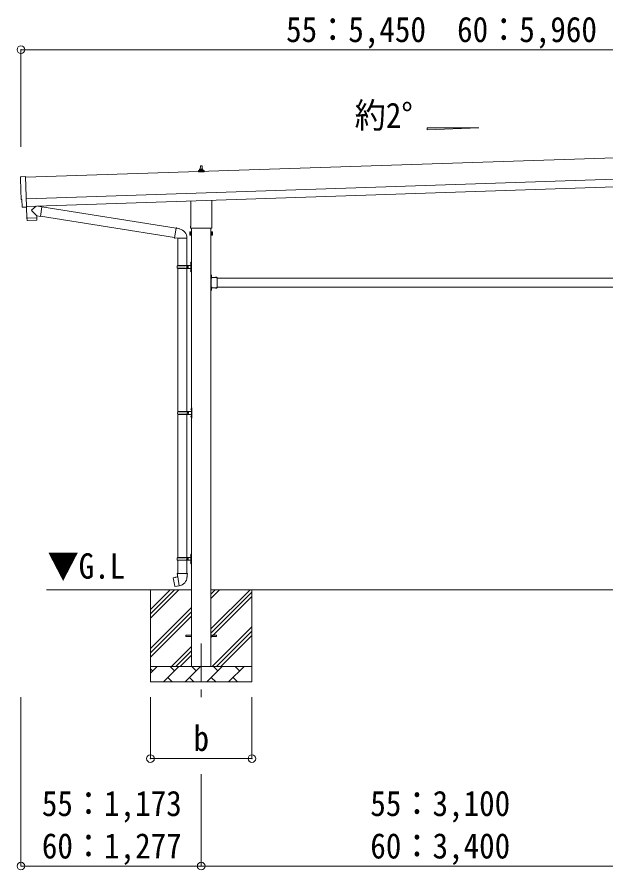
# Model space of a CAD drawing. Units: millimetres at full size, sheet at 1:50; details may follow other scales. Extents: x -14053 to 14053, y -9700 to 9700.
# Drawn here: x -72 to 3758, y -3671 to 1880 of the extents above; entities that cross this region are included whole.
import ezdxf
from ezdxf.enums import TextEntityAlignment as Align

# ---------------------------------------------------------------- set-up
doc = ezdxf.new("R2010")
doc.units = ezdxf.units.MM
doc.header["$LTSCALE"] = 50
doc.header["$PDMODE"] = 32
doc.header["$PDSIZE"] = 50
doc.linetypes.add('CHAIN1', pattern=[8, 5, -1, 1, -1])
doc.linetypes.add('USER3', pattern=[4, 3, -1])
for name, color, linetype, lineweight in [('0-1_Defpoints', 7, 'CHAIN1', 9), ('0-2_TEXT1', 4, 'Continuous', 9), ('0-3_SHAPE', 7, 'Continuous', 9), ('0-7_PARTS2', 7, 'Continuous', 9), ('0-8_TABLE1', 6, 'Continuous', 9), ('0-9_DIM1', 7, 'Continuous', 9)]:
    doc.layers.add(name, color=color, linetype=linetype, lineweight=lineweight)
doc.styles.add('ＭＳ ゴシック', font='')
doc.styles.get('ＭＳ ゴシック').set_extended_font_data('MS Gothic')

msp = doc.modelspace()

# ---------------------------------------------------------------- linework, layer by layer
at = {"layer": '0-1_Defpoints'}
msp.add_line((1125.45, -2196.82), (1125.45, -2545.82), dxfattribs=at)
at = {"layer": '0-2_TEXT1'}
for p, q in [((5366.82, 1016.26), (-16.19, 836.82)), ((1119.45, 887.44), (1120.18, 910.96)), ((1121.18, 911.94), (1129.73, 911.94)), ((1130.73, 910.96), (1131.45, 887.44)), ((-47.86, 839.2), (-16.36, 841.91)), ((-16.36, 841.91), (-9.77, 644.16)), ((-11.53, 696.9), (5371.48, 876.33)), ((1107.2, 871.94), (1107.2, 879.65)), ((1143.7, 871.94), (1107.2, 871.94)), ((1107.59, 880.44), (1143.32, 880.44)), ((1107.97, 880.62), (1114.69, 882.25)), ((1115.07, 882.44), (1135.84, 882.44)), ((1115.45, 883.22), (1115.45, 887.44)), ((1116.45, 887.44), (1134.45, 887.44)), ((1135.45, 883.22), (1135.45, 887.44)), ((1142.94, 880.62), (1136.22, 882.25)), ((1143.7, 871.94), (1143.7, 879.65)), ((-9.86, 646.93), (5373.15, 826.36)), ((-40.79, 692.54), (-41.39, 692.52)), ((-39.22, 645.53), (-40.79, 692.54)), ((1057.15, 517.95), (1057.15, 682.5)), ((1193.75, 687.05), (1193.75, 517.95)), ((-29.36, 642.51), (-36.28, 642.64)), ((-28.62, 642.81), (-27.98, 643.46)), ((-27.98, 643.46), (-9.74, 643.16)), ((1055.45, 509.18), (1055.45, 514.68)), ((1193.39, 505.68), (1057.52, 505.68)), ((1062.95, 505.68), (1062.95, -2346.82)), ((1187.95, 505.68), (1187.95, -2346.82)), ((1195.45, 514.68), (1195.45, 509.18)), ((1051.45, 479.68), (1052.21, 480.99)), ((1051.45, 479.68), (1051.45, 462.68)), ((1051.45, 462.68), (1052.21, 461.36)), ((1058.45, 480.99), (1052.21, 480.99)), ((1058.45, 476.08), (1052.21, 476.08)), ((1058.45, 466.27), (1052.21, 466.27)), ((1058.45, 461.36), (1052.21, 461.36)), ((1058.45, 461.36), (1058.45, 480.99)), ((1058.45, 480.38), (1060.95, 480.38)), ((1060.95, 461.98), (1058.45, 461.98)), ((1060.95, 481.68), (1062.95, 481.68)), ((1060.95, 460.68), (1060.95, 481.68)), ((1062.95, 460.68), (1060.95, 460.68)), ((1062.95, 481.68), (1062.95, 460.68)), ((1189.95, 481.68), (1187.95, 481.68)), ((1187.95, 460.68), (1189.95, 460.68)), ((1189.95, 460.68), (1189.95, 481.68)), ((1192.45, 480.38), (1189.95, 480.38)), ((1189.95, 461.98), (1192.45, 461.98)), ((1192.45, 480.99), (1198.69, 480.99)), ((1192.45, 461.36), (1192.45, 480.99)), ((1192.45, 476.08), (1198.69, 476.08)), ((1192.45, 466.27), (1198.69, 466.27)), ((1192.45, 461.36), (1198.69, 461.36)), ((1199.45, 479.68), (1198.69, 480.99)), ((1199.45, 462.68), (1198.69, 461.36)), ((1199.45, 479.68), (1199.45, 462.68)), ((1189.95, 204.18), (1187.95, 204.18)), ((1187.95, 197.18), (1189.95, 197.18)), ((1187.95, 191.18), (1189.95, 191.18)), ((1188.45, 181.18), (1188.45, 121.18)), ((1193.95, 181.18), (1188.45, 181.18)), ((1189.95, 204.18), (1189.95, 184.18)), ((1190.46, 200.08), (1189.95, 200.08)), ((1190.46, 188.28), (1189.95, 188.28)), ((1229.95, 184.18), (1189.95, 184.18)), ((1193.95, 182.18), (1189.95, 182.18)), ((1189.95, 180.18), (1193.95, 180.18)), ((1189.95, 180.18), (1189.95, 122.18)), ((1190.46, 200.08), (1190.46, 188.28)), ((1193.95, 180.18), (1193.95, 182.18)), ((1215.05, 184.68), (1215.05, 184.18)), ((1226.85, 184.68), (1215.05, 184.68)), ((1226.85, 184.68), (1226.85, 184.18)), ((1229.95, 184.18), (1229.95, 118.18)), ((1229.95, 181.18), (4120.95, 181.18)), ((1187.95, 111.18), (1189.95, 111.18)), ((1193.95, 121.18), (1188.45, 121.18)), ((1189.95, 122.18), (1193.95, 122.18)), ((1189.95, 120.18), (1193.95, 120.18)), ((1229.95, 118.18), (1189.95, 118.18)), ((1189.95, 118.18), (1189.95, 98.18)), ((1190.46, 114.08), (1189.95, 114.08)), ((1190.46, 114.08), (1190.46, 102.28)), ((1193.95, 122.18), (1193.95, 120.18)), ((1215.05, 117.67), (1215.05, 118.18)), ((1226.85, 117.67), (1215.05, 117.67)), ((1226.85, 117.67), (1226.85, 118.18)), ((1229.95, 121.18), (4120.95, 121.18)), ((1187.95, 105.18), (1189.95, 105.18)), ((1189.95, 98.18), (1187.95, 98.18)), ((1190.46, 102.28), (1189.95, 102.28)), ((1025.45, -2151.32), (1025.45, -2142.32)), ((1025.45, -2142.32), (1062.95, -2142.32)), ((1025.45, -2151.32), (1062.95, -2151.32)), ((1187.95, -2142.32), (1225.45, -2142.32)), ((1187.95, -2151.32), (1225.45, -2151.32)), ((1225.45, -2151.32), (1225.45, -2142.32))]:
    msp.add_line(p, q, dxfattribs=at)
at = {"layer": '0-2_TEXT1', "linetype": 'USER3'}
for p, q in [((1189.79, 195.32), (1189.18, 194.18)), ((1189.79, 193.03), (1189.18, 194.18)), ((1192.57, 196.68), (1189.79, 195.32)), ((1192.57, 191.68), (1189.79, 193.03)), ((1218.45, 186.79), (1219.81, 184.01)), ((1219.81, 184.01), (1220.95, 183.4)), ((1222.1, 184.01), (1220.95, 183.4)), ((1223.45, 186.79), (1222.1, 184.01)), ((1218.45, 115.56), (1219.81, 118.34)), ((1219.81, 118.34), (1220.95, 118.95)), ((1222.1, 118.34), (1220.95, 118.95)), ((1223.45, 115.56), (1222.1, 118.34)), ((1189.79, 109.32), (1189.18, 108.18)), ((1189.79, 107.03), (1189.18, 108.18)), ((1192.57, 110.68), (1189.79, 109.32)), ((1192.57, 105.68), (1189.79, 107.03))]:
    msp.add_line(p, q, dxfattribs=at)
at = {"layer": '0-2_TEXT1'}
for centre, radius, start, end in [((1119.54, 886.8), 4.13, 90, 171.17633), ((1121.18, 910.94), 1, 90, 178.60509), ((1128.79, 887.44), 4.83, 133.60282, 180), ((1122.12, 887.44), 4.83, 0, 46.39718), ((1129.73, 910.94), 1, 1.39491, 90), ((1131.37, 886.8), 4.13, 8.82367, 90), ((1108.2, 879.65), 1, 103.62699, 180), ((1114.45, 883.22), 1, 283.62699, 0), ((1116.45, 886.44), 1, 90, 180), ((1134.45, 886.44), 1, 0, 90), ((1136.45, 883.22), 1, 180, 256.37301), ((1142.7, 879.65), 1, 0, 76.37301), ((1059.45, 514.68), 4, 125.09963, 180), ((1059.45, 509.18), 4, 180, 194.47751), ((1059.45, 509.18), 4, 194.47751, 241.04498), ((1191.45, 509.18), 4, 298.95502, 345.52249), ((1191.45, 514.68), 4, 0, 54.90037), ((1191.45, 509.18), 4, 345.52249, 0), ((1055.8, 478.54), 4.34, 145.61575, 214.38425), ((1067.69, 471.18), 16.24, 162.41205, 197.58795), ((1055.8, 463.81), 4.34, 145.61575, 214.38425), ((1183.21, 471.18), 16.24, 342.41205, 17.58795), ((1195.11, 478.54), 4.34, 325.61575, 34.38425), ((1195.11, 463.81), 4.34, 325.61575, 34.38425), ((1189.95, 184.18), 2, 180, 270), ((1184.72, 194.18), 8.23, 314.2189, 45.7811), ((1220.95, 178.94), 8.23, 44.2189, 135.7811), ((1189.95, 118.18), 2, 90, 180), ((1184.72, 108.18), 8.23, 314.2189, 45.7811), ((1220.95, 123.41), 8.23, 224.2189, 315.7811)]:
    msp.add_arc(centre, radius, start, end, dxfattribs=at)
for centre, major_axis, ratio, start_param, end_param in [((-47.6, 836.22), (-3, -0.1), 0.99863, 4.7647489, 6.2979817), ((-4808.47, 607.05), (4760.73, 158.69), 0.99863, 6.2686928, 6.2979817), ((-41.54, 696.91), (-4.4, -0.15), 0.99863, 6.2686928, 7.8539816), ((-36.22, 645.64), (-2.11, -2.14), 0.9974, 5.5252311, 7.0411395), ((-29.34, 643.51), (-0.704, -0.714), 0.9974, 0.7579542, 1.5707963)]:
    msp.add_ellipse(centre, major_axis=major_axis, ratio=ratio, start_param=start_param, end_param=end_param, dxfattribs=at)
at = {"layer": '0-3_SHAPE'}
for p, q in [((1062.95, -1846.82), (118.79, -1846.82)), ((795.45, -1975.31), (923.94, -1846.82)), ((795.45, -2003.59), (952.22, -1846.82)), ((795.45, -2031.88), (980.5, -1846.82)), ((795.45, -1846.82), (795.45, -2446.82)), ((1187.95, -1875.65), (1216.78, -1846.82)), ((1187.95, -1903.93), (1245.06, -1846.82)), ((1187.95, -2101.92), (1443.05, -1846.82)), ((4162.95, -1846.82), (1187.95, -1846.82)), ((1187.95, -2130.21), (1455.45, -1862.71)), ((1455.45, -1846.82), (1455.45, -2446.82)), ((1187.95, -2158.49), (1455.45, -1890.99)), ((795.45, -2229.87), (1062.95, -1962.37)), ((795.45, -2258.15), (1062.95, -1990.65)), ((795.45, -2286.43), (1062.95, -2018.93)), ((1197.61, -2346.82), (1455.45, -2088.98)), ((1225.9, -2346.82), (1455.45, -2117.27)), ((1254.18, -2346.82), (1455.45, -2145.55)), ((933.05, -2346.82), (1062.95, -2216.92)), ((961.34, -2346.82), (1062.95, -2245.21)), ((989.62, -2346.82), (1062.95, -2273.49)), ((795.45, -2389.72), (838.35, -2346.82)), ((795.45, -2346.82), (1455.45, -2346.82)), ((809.79, -2375.38), (795.45, -2361.04)), ((879.77, -2446.82), (979.77, -2346.82)), ((951.22, -2375.38), (922.66, -2346.82)), ((1021.19, -2446.82), (1121.19, -2346.82)), ((1092.64, -2375.38), (1064.08, -2346.82)), ((1162.61, -2446.82), (1262.61, -2346.82)), ((1234.06, -2375.38), (1205.5, -2346.82)), ((1304.03, -2446.82), (1404.03, -2346.82)), ((1375.48, -2375.38), (1346.93, -2346.82)), ((1452.17, -2346.82), (1455.45, -2343.54)), ((908.32, -2418.27), (936.88, -2446.82)), ((1049.74, -2418.27), (1078.3, -2446.82)), ((1191.16, -2418.27), (1219.72, -2446.82)), ((1332.59, -2418.27), (1361.14, -2446.82)), ((1455.45, -2446.82), (795.45, -2446.82))]:
    msp.add_line(p, q, dxfattribs=at)
at = {"layer": '0-7_PARTS2', "color": 4}
msp.add_lwpolyline([(2930.82, 1158.36), (2594.82, 1145.94), (2594.82, 1158.36)], close=True, dxfattribs=at)
at = {"layer": '0-8_TABLE1'}
for p, q in [((-47.19, 1667.29), (5402.48, 1667.29)), ((-47.19, 1667.29), (-47.19, 1035.9)), ((-47.19, -3645.82), (-47.19, -2545.82)), ((795.45, -2945.82), (795.45, -2545.82)), ((1455.45, -2945.82), (1455.45, -2545.82)), ((795.45, -2945.82), (1455.45, -2945.82)), ((1125.45, -3645.82), (1125.45, -3047.82)), ((1125.45, -3645.82), (-47.19, -3645.82)), ((1125.45, -3645.82), (4225.45, -3645.82))]:
    msp.add_line(p, q, dxfattribs=at)
for p in [(-47.19, 1667.29), (795.45, -2945.82), (1455.45, -2945.82), (-47.19, -3645.82), (1125.45, -3645.82)]:
    msp.add_point(p, dxfattribs=at)
at = {"layer": '0-9_DIM1'}
for p, q in [((-10.14, 643.17), (-7.76, 571.96)), ((-9.77, 644.16), (-9.74, 643.16)), ((55.8, 586.1), (24.31, 618.61)), ((51.56, 648.98), (24.34, 625.94)), ((89.25, 645.68), (63.33, 649.37)), ((89.25, 645.68), (80.28, 582.62)), ((89.48, 643.78), (961.58, 504.93)), ((-7.76, 571.96), (56.2, 574.09)), ((56.24, 573.09), (-7.73, 570.96)), ((-7.73, 570.96), (-7.07, 557.92)), ((53.54, 556.99), (-3.97, 555.07)), ((-3.26, 572.11), (-3.21, 571.11)), ((51.7, 573.94), (51.72, 572.94)), ((55.8, 586.1), (56.2, 574.09)), ((55.8, 586.1), (80.28, 582.62)), ((56.44, 560.04), (56.24, 573.09)), ((80.05, 584.52), (951.16, 445.83)), ((961.9, 506.74), (950.84, 444.01)), ((961.9, 506.74), (981.54, 502.93)), ((966.61, 508.1), (967.03, 505.75)), ((981.54, 502.93), (983.23, 501.3)), ((983.23, 501.3), (985.34, 500.85)), ((950.84, 444.01), (970.6, 440.88)), ((950.84, 444.01), (951.24, 441.76)), ((951.24, 441.76), (954.8, 441.13)), ((954.8, 441.13), (956, 443.2)), ((970.6, 440.88), (972.8, 441.87)), ((1033.1, 441.47), (971.92, 441.47)), ((972.95, 441.47), (972.95, 262.18)), ((1032.95, 441.47), (1032.95, 262.18)), ((1056.65, 279.32), (1058.7, 278.33)), ((1057.92, 281.33), (1057.92, 273.03)), ((1057.92, 281.33), (1058.55, 281.33)), ((1058.55, 281.33), (1058.95, 280.93)), ((1058.55, 281.33), (1058.55, 273.03)), ((1058.7, 278.33), (1059.31, 277.18)), ((1058.95, 285.18), (1061.95, 286.68)), ((1058.95, 285.18), (1058.95, 221.18)), ((1061.95, 286.68), (1062.95, 286.68)), ((1061.95, 286.68), (1061.95, 219.68)), ((1062.95, 286.68), (1062.95, 219.68)), ((969.95, 260.18), (1020.29, 260.18)), ((969.95, 246.18), (1020.29, 246.18)), ((970.95, 262.18), (970.95, 260.18)), ((970.95, 262.18), (1056.95, 262.18)), ((970.95, 244.18), (970.95, 246.18)), ((970.95, 244.18), (1056.95, 244.18)), ((972.95, 244.18), (972.95, -687.82)), ((1029.95, 262.18), (1029.95, 257.68)), ((1029.95, 248.68), (1031.95, 248.68)), ((1029.95, 244.18), (1029.95, 248.68)), ((1032.95, 244.18), (1032.95, -687.82)), ((1037.95, 262.18), (1037.95, 244.18)), ((1037.95, 248.68), (1040.95, 248.68)), ((1056.65, 275.03), (1058.7, 276.03)), ((1056.65, 231.32), (1058.7, 230.33)), ((1056.65, 227.03), (1058.7, 228.03)), ((1057.92, 273.03), (1058.55, 273.03)), ((1057.92, 233.33), (1057.92, 225.03)), ((1057.92, 233.33), (1058.55, 233.33)), ((1057.92, 225.03), (1058.55, 225.03)), ((1058.55, 273.03), (1058.95, 273.43)), ((1058.55, 233.33), (1058.95, 232.93)), ((1058.55, 233.33), (1058.55, 225.03)), ((1058.55, 225.03), (1058.95, 225.43)), ((1058.7, 276.03), (1059.31, 277.18)), ((1058.7, 230.33), (1059.31, 229.18)), ((1058.7, 228.03), (1059.31, 229.18)), ((1058.95, 221.18), (1061.95, 219.68)), ((1061.95, 219.68), (1062.95, 219.68)), ((1061.45, -664.82), (1064.45, -663.32)), ((1061.45, -664.82), (1061.45, -728.82)), ((1064.45, -663.32), (1065.45, -663.32)), ((1064.45, -663.32), (1064.45, -730.32)), ((1065.45, -663.32), (1065.45, -730.32)), ((972.45, -689.82), (1022.79, -689.82)), ((972.45, -703.82), (1022.79, -703.82)), ((972.95, -705.82), (972.95, -1637.82)), ((973.45, -687.82), (973.45, -689.82)), ((973.45, -687.82), (1059.45, -687.82)), ((973.45, -705.82), (973.45, -703.82)), ((973.45, -705.82), (1059.45, -705.82)), ((1032.45, -687.82), (1032.45, -692.32)), ((1032.45, -701.32), (1034.45, -701.32)), ((1032.45, -705.82), (1032.45, -701.32)), ((1032.95, -705.82), (1032.95, -1637.82)), ((1040.45, -687.82), (1040.45, -705.82)), ((1040.45, -701.32), (1043.45, -701.32)), ((1059.15, -670.68), (1061.2, -671.67)), ((1059.15, -674.97), (1061.2, -673.97)), ((1059.15, -718.68), (1061.2, -719.67)), ((1060.42, -668.67), (1060.42, -676.97)), ((1060.42, -668.67), (1061.05, -668.67)), ((1060.42, -676.97), (1061.05, -676.97)), ((1060.42, -716.67), (1060.42, -724.97)), ((1060.42, -716.67), (1061.05, -716.67)), ((1061.05, -668.67), (1061.45, -669.07)), ((1061.05, -668.67), (1061.05, -676.97)), ((1061.05, -676.97), (1061.45, -676.57)), ((1061.05, -716.67), (1061.45, -717.07)), ((1061.05, -716.67), (1061.05, -724.97)), ((1061.2, -671.67), (1061.81, -672.82)), ((1061.2, -673.97), (1061.81, -672.82)), ((1061.2, -719.67), (1061.81, -720.82)), ((1061.2, -721.97), (1061.81, -720.82)), ((1059.15, -722.97), (1061.2, -721.97)), ((1060.42, -724.97), (1061.05, -724.97)), ((1061.05, -724.97), (1061.45, -724.57)), ((1061.45, -728.82), (1064.45, -730.32)), ((1064.45, -730.32), (1065.45, -730.32)), ((969.95, -1639.82), (1020.29, -1639.82)), ((969.95, -1653.82), (1020.29, -1653.82)), ((970.95, -1637.82), (970.95, -1639.82)), ((970.95, -1637.82), (1056.95, -1637.82)), ((970.95, -1655.82), (970.95, -1653.82)), ((970.95, -1655.82), (1056.95, -1655.82)), ((972.95, -1655.82), (972.95, -1740.75)), ((1029.95, -1637.82), (1029.95, -1642.32)), ((1029.95, -1651.32), (1031.95, -1651.32)), ((1029.95, -1655.82), (1029.95, -1651.32)), ((1032.95, -1655.82), (1032.95, -1740.75)), ((1037.95, -1637.82), (1037.95, -1655.82)), ((1037.95, -1651.32), (1040.95, -1651.32)), ((1056.65, -1620.68), (1058.7, -1621.67)), ((1056.65, -1624.97), (1058.7, -1623.97)), ((1057.92, -1618.67), (1057.92, -1626.97)), ((1057.92, -1618.67), (1058.55, -1618.67)), ((1057.92, -1626.97), (1058.55, -1626.97)), ((1058.55, -1618.67), (1058.95, -1619.07)), ((1058.55, -1618.67), (1058.55, -1626.97)), ((1058.55, -1626.97), (1058.95, -1626.57)), ((1058.7, -1621.67), (1059.31, -1622.82)), ((1058.7, -1623.97), (1059.31, -1622.82)), ((1058.95, -1614.82), (1061.95, -1613.32)), ((1058.95, -1614.82), (1058.95, -1678.82)), ((1061.95, -1613.32), (1062.95, -1613.32)), ((1061.95, -1613.32), (1061.95, -1680.32)), ((1062.95, -1613.32), (1062.95, -1680.32)), ((1056.65, -1668.68), (1058.7, -1669.67)), ((1056.65, -1672.97), (1058.7, -1671.97)), ((1057.92, -1666.67), (1057.92, -1674.97)), ((1057.92, -1666.67), (1058.55, -1666.67)), ((1057.92, -1674.97), (1058.55, -1674.97)), ((1058.55, -1666.67), (1058.95, -1667.07)), ((1058.55, -1666.67), (1058.55, -1674.97)), ((1058.55, -1674.97), (1058.95, -1674.57)), ((1058.7, -1669.67), (1059.31, -1670.82)), ((1058.7, -1671.97), (1059.31, -1670.82)), ((1058.95, -1678.82), (1061.95, -1680.32)), ((1061.95, -1680.32), (1062.95, -1680.32)), ((943.69, -1770.37), (953.31, -1824.93)), ((957.24, -1766.6), (957.02, -1766.84)), ((959.2, -1766.23), (957.24, -1766.6)), ((959.48, -1766.38), (959.2, -1766.23)), ((971.1, -1740.75), (968.95, -1741.53)), ((968.95, -1741.53), (968.95, -1745.15)), ((968.95, -1745.15), (971.2, -1745.97)), ((971.1, -1740.75), (971.45, -1760.75)), ((1034.8, -1740.75), (971.1, -1740.75)), ((971.45, -1760.75), (972.8, -1762.75)), ((982.72, -1821.25), (972.58, -1763.78)), ((972.61, -1762.95), (972.61, -1763.66)), ((972.8, -1762.75), (972.77, -1762.76)), ((1033.14, -1762.69), (1033.07, -1764.86)), ((1034.46, -1760.75), (1033.14, -1762.69)), ((1034.8, -1740.75), (1034.46, -1760.75)), ((1036.95, -1745.15), (1034.71, -1745.97)), ((1034.8, -1740.75), (1036.95, -1741.53)), ((1036.95, -1741.53), (1036.95, -1745.15)), ((954.47, -1825.75), (953.31, -1824.93)), ((982.45, -1821.16), (954.47, -1825.75)), ((967.33, -1823.84), (967.05, -1823.69)), ((969.3, -1823.52), (967.33, -1823.84)), ((969.52, -1823.28), (969.3, -1823.52)), ((983.02, -1822.01), (982.78, -1821.35))]:
    msp.add_line(p, q, dxfattribs=at)
for points in [[(961.9, 506.74), (963.05, 508.73), (966.61, 508.1)], [(1029.95, 257.68), (1031.95, 257.68), (1031.95, 248.68)], [(1037.95, 257.68), (1040.95, 257.68), (1040.95, 248.68)], [(1032.45, -692.32), (1034.45, -692.32), (1034.45, -701.32)], [(1040.45, -692.32), (1043.45, -692.32), (1043.45, -701.32)], [(1029.95, -1642.32), (1031.95, -1642.32), (1031.95, -1651.32)], [(1037.95, -1642.32), (1040.95, -1642.32), (1040.95, -1651.32)], [(972.36, -1763.95), (944.49, -1769.2), (943.69, -1770.37)]]:
    msp.add_lwpolyline(points, dxfattribs=at)
for centre, radius, start, end in [((27.72, 622.26), 5, 132.56466, 226.88314), ((-4.07, 558.07), 3, 182.90915, 271.95747), ((53.44, 559.99), 3, 271.90915, 0.90915), ((972.8, 441.87), 60.3, 359.62495, 78), ((1062.25, 277.18), 6, 136.21765, 223.78235), ((1018.7, 253.18), 49.25, 171.82876, 180.00002), ((1018.7, 253.18), 49.25, 180.00002, 188.17127), ((1020.29, 262.18), 2, 270, 359.99998), ((1020.29, 244.18), 2, 0.00005, 90.00004), ((1062.25, 229.18), 6, 136.21765, 223.78235), ((1056.95, 264.18), 2, 270, 359.99998), ((1056.95, 242.18), 2, 0.00005, 90.00004), ((1021.2, -696.82), 49.25, 171.82876, 180.00002), ((1021.2, -696.82), 49.25, 180.00002, 188.17127), ((1022.79, -687.82), 2, 270, 359.99998), ((1022.79, -705.82), 2, 0.00005, 90.00004), ((1064.75, -672.82), 6, 136.21765, 223.78235), ((1064.75, -720.82), 6, 136.21765, 223.78235), ((1059.45, -685.82), 2, 270, 359.99998), ((1059.45, -707.82), 2, 0.00005, 90.00004), ((1018.7, -1646.82), 49.25, 171.82876, 180.00002), ((1018.7, -1646.82), 49.25, 180.00002, 188.17127), ((1020.29, -1637.82), 2, 270, 359.99998), ((1020.29, -1655.82), 2, 0.00005, 90.00004), ((1062.25, -1622.82), 6, 136.21765, 223.78235), ((1056.95, -1635.82), 2, 270, 359.99998), ((1056.95, -1657.82), 2, 0.00005, 90.00004), ((1062.25, -1670.82), 6, 136.21765, 223.78235), ((972.31, -1763.66), 0.3, 280.66842, 0), ((972.81, -1762.95), 0.2, 100, 180), ((972.8, -1762.75), 60.3, 279.96938, 358), ((982.5, -1821.45), 0.3, 20, 99.33158), ((983.21, -1821.94), 0.2, 200, 279.96938)]:
    msp.add_arc(centre, radius, start, end, dxfattribs=at)

# ---------------------------------------------------------------- texts
at = {"layer": '0-7_PARTS2', "style": 'ＭＳ ゴシック', "width": 0.9}
for s, p in [('約2°', (2123.73, 1108.31)), ('▼G.L', (126.07, -1824.61))]:
    msp.add_text(s, height=165, dxfattribs=at).set_placement(p, align=Align.BOTTOM_LEFT)
at = {"layer": '0-8_TABLE1', "color": 7, "style": 'ＭＳ ゴシック', "width": 0.9}
for s, p in [('55：5,450\u300060：5,960', (1677.65, 1667.29)), ('b', (1075.45, -2945.82)), ('55：1,173', (89.13, -3369.79)), ('55：3,100', (2225.45, -3369.79)), ('60：1,277', (89.13, -3645.82)), ('60：3,400', (2225.45, -3645.82))]:
    msp.add_text(s, height=165, dxfattribs=at).set_placement(p, align=Align.BOTTOM_LEFT)

doc.saveas('drawing.dxf')
